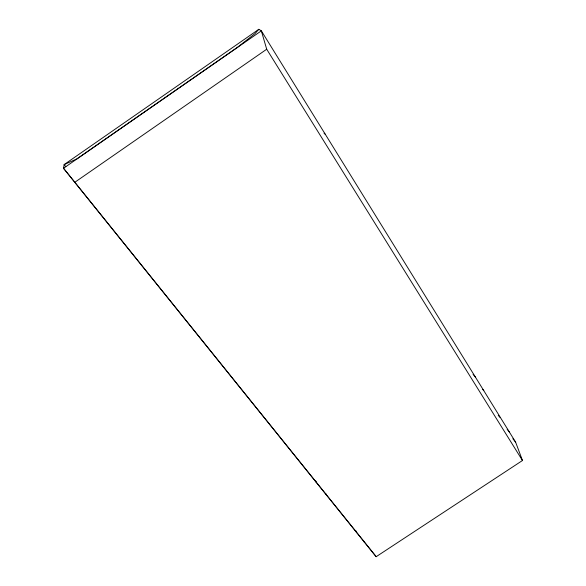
<?xml version="1.0" encoding="UTF-8"?>
<svg xmlns="http://www.w3.org/2000/svg" width="586" height="586" viewBox="0 0 586 586"><rect width="100%" height="100%" fill="white"/><g stroke="black" fill="none" stroke-linecap="round" stroke-linejoin="round"><path stroke-width="0.88" d="M258.836 29.3L255.049 33.556L237.279 47.466L76.92 158.872L64.13 164.607L63.522 168.277L376.168 556.7L522.478 460.508L515.599 442.115L261.341 30.846L258.836 29.3L64.13 164.607L65.808 166.695M74.986 182.165L266.703 49.231L261.341 30.846L63.522 168.277L376.168 556.7M324.043 133.205L325.355 134.392M473.063 374.3L475.393 377.084M482.739 389.404L483.787 390.664M498.239 415.313L499.851 417.276M507.154 429.304L509.322 431.963M512.867 438.746L515.599 442.115M266.703 49.231L522.478 460.508M363.393 540.351L364.082 541.947M355.636 530.315L356.64 532.696M325.765 493.537L326.373 495.067M315.766 481.003L316.433 482.703"/></g></svg>
